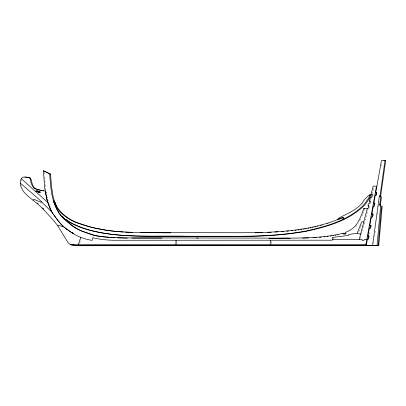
<?xml version="1.0" encoding="UTF-8"?>
<svg xmlns="http://www.w3.org/2000/svg" width="406" height="406" viewBox="0 0 406 406"><rect width="100%" height="100%" fill="white"/><g stroke="black" fill="none" stroke-linecap="round" stroke-linejoin="round"><path stroke-width="0.3" stroke-dasharray="2.03 1.52" d="M176.864 243.488L176.904 241.037M271.147 243.382L271.188 240.997M346.257 233.957L346.272 233.054M371.622 225.574L371.531 226.573A4.39 4.202 -78.8 0 1 371.49 226.817M373.708 214.327L373.576 215.281A8.257 7.907 -78.8 0 1 373.53 215.525M373.505 243.691L373.677 242.428M374.54 236.15L374.713 234.891M375.063 232.379L375.235 231.121M377.57 214.16L377.742 212.901M378.605 206.624L378.783 205.36M368.922 234.511L369.348 232.156M381.163 166.267L381.493 164.415M369.531 237.54L369.455 237.952M360.391 238.495L361.107 235.566M361.391 234.394L368.069 209.12M372.129 193.789L373.779 187.47M370.505 200.158L371.084 197.976M369.018 208.527L369.78 206.015M370.48 203.716L371.231 201.244M372.535 196.935L373.15 194.946M79.642 243.539L81.027 239.322M358.787 231.598L360.142 228.157M360.371 227.583L361.731 224.142M362.37 203.939L363.086 202.878M40.625 192.804L40.976 192.505L40.757 192.084M55.723 216.51L55.992 216.89M47.669 199.082L47.791 199.534M47.243 197.392L47.355 197.854M47.213 197.25L47.319 197.707M46.929 196.012L46.731 195.088M46.898 195.87L46.7 194.941M46.431 193.55L46.182 192.155M46.37 193.231L46.208 192.297M45.914 190.429L45.655 188.551M45.426 186.669L45.183 184.314M45.015 182.421L44.65 177.219M44.482 174.377L44.35 172.007M333.128 238.129L333.174 240.377M356.712 225.533A21.741 20.818 -78.8 0 1 355.788 226.594M360.574 219.144A47.695 45.665 -78.8 0 1 359.843 220.595M364.486 209.039A95.786 91.705 -78.8 0 1 363.796 211.1M363.614 211.607A95.786 91.705 -78.8 0 1 362.873 213.647M362.482 214.657A95.786 91.705 -78.8 0 1 361.878 216.165M50.415 207.243A51.866 49.659 -78.8 0 1 50.237 206.811M49.41 204.609A51.866 49.659 -78.8 0 1 49.258 204.162M48.821 202.822A51.866 49.659 -78.8 0 1 48.684 202.371M48.299 201.016A51.866 49.659 -78.8 0 1 48.177 200.559M50.344 207.06A50.689 48.532 -78.8 0 1 50.166 206.624M49.826 205.746A50.689 48.532 -78.8 0 1 49.664 205.304M49.349 204.421A50.689 48.532 -78.8 0 1 49.197 203.974M21.315 180.985A4.831 4.628 -78.8 0 1 21.559 180.162M21.579 185.775A14.291 13.682 -78.8 0 1 21.462 185.202"/><path stroke-width="0.61" d="M175.955 244.534L176.021 240.25M270.239 244.397L270.305 240.22M344.034 233.957L343.141 233.78L343.146 233.222L344.039 233.399L344.034 233.957L345.699 233.957M379.808 204.056L379.818 204.492M380.478 204.289L381.457 196.996L380.077 195.936M379.808 204.045L380.787 196.859M378.762 245.61L378.087 245.478L381.508 206.146L382.183 206.278L378.762 245.61L377.037 245.478L380.62 206.38M377.722 245.463L366.258 245.483L367.354 239.388A3.009 2.883 -78.8 0 0 367.76 239.322L368.349 238.926A2.329 2.233 -78.8 0 0 368.699 238.083L369.024 236.282L367.932 236.145L369.308 228.492A2.025 1.939 -78.8 0 0 370.196 228.101M366.258 245.483L372.566 245.478L379.407 195.804L380.782 196.849M385.025 160.274L379.97 196.235L380.645 196.367L385.7 160.406L381.483 160.573L375.728 192.688L376.403 192.82M370.556 225.416L369.881 225.284L371.267 217.56L371.942 217.692M372.571 214.175L371.896 214.043L373.175 206.913M374.535 203.223L373.86 203.086L375.2 195.616L375.875 195.753M30.227 179.31A5.182 4.958 -78.8 0 0 29.887 178.452A3.096 2.964 -78.8 0 0 29.805 178.315A1.421 1.36 -78.8 0 0 29.191 177.726L28.273 177.447A14.438 13.824 -78.8 0 0 26.928 177.178A17.057 16.331 -78.8 0 0 25.588 177.036L23.918 177.057A3.664 3.512 -78.8 0 0 21.335 178.701L20.777 179.731A4.831 4.628 -78.8 0 0 20.386 181L20.31 181.802A10.439 9.998 -78.8 0 0 20.315 182.832L20.442 184.228A14.291 13.682 -78.8 0 0 20.757 185.897L20.838 186.212A8.013 7.673 -78.8 0 0 21.01 186.745L22.706 190.257A16.9 16.184 -78.8 0 0 23.71 191.789L27.867 196.078L37.743 204.02A117.968 112.944 -78.8 0 1 45.934 212.084L53.602 220.61A80.738 77.302 -78.8 0 1 57.789 225.873L67.919 242.397A6.029 5.77 -78.8 0 0 68.208 242.747L69.751 244.179A4.268 4.085 -78.8 0 0 70.284 244.529L70.36 244.564A4.466 4.278 -78.8 0 0 70.964 244.803L77.622 245.549L365.715 245.457L376.494 186.141L373.19 186.141L370.937 194.763L372.708 194.941M368.475 235.343L367.689 239.687L364.141 239.504L363.938 240.398L362.106 240.357L362.096 239.494L332.265 239.393M369.719 228.517L370.282 225.416M371.637 217.971L372.424 213.627M373.667 206.796L374.342 203.076M375.697 195.626L376.26 192.525M359.214 239.484L367.339 208.349L368.125 208.349L368.887 205.837L368.029 205.837L368.638 203.538L369.587 203.538L370.338 201.066L369.323 201.066L370.333 197.255L371.49 197.255L372.256 194.768L370.937 194.763M89.34 230.029C114.969 237.104 141.867 236.13 168.175 236.393L238.911 236.47C261.434 236.439 284.068 235.252 306.266 231.293C326.921 226.787 348.739 220.752 364.207 205.563A79.53 76.145 -78.8 0 0 369.907 197.6L370.541 195.063L369.648 194.885L369.013 197.423A79.53 76.145 -78.8 0 1 363.314 205.385C347.967 220.473 326.328 226.507 305.825 231.029C283.637 235.054 260.992 236.231 238.474 236.292L187.364 236.256C159.934 235.521 132.183 237.556 104.931 233.348C91.243 231.065 77.15 227.756 65.655 219.616A40.899 39.159 -78.8 0 1 64.184 218.514L63.828 218.225A28.187 26.984 -78.8 0 1 62.438 217.017L61.773 216.378A23.741 22.731 -78.8 0 1 60.23 214.652A22.548 21.589 -78.8 0 1 58.875 212.769L58.814 212.668A33.586 32.155 -78.8 0 1 58.352 211.927L56.941 209.369A37.245 35.657 -78.8 0 1 56.556 208.582L54.521 203.71M70.324 244.549L78.353 244.564L80.728 237.337A54.617 52.293 -78.8 0 0 92.167 240.372L92.761 237.718A91.842 87.935 -78.8 0 0 104.829 239.758A126.327 120.947 -78.8 0 0 117.075 240.266L332.281 240.2L332.225 237.469L348.749 235.363L348.713 234.556L357.214 233.14L360.498 234.216M357.214 233.14L361.746 221.671L363.654 222.021M376.149 194.951L375.986 195.184A1.741 1.665 -78.8 0 1 375.195 195.59M58.17 220.788A49.121 47.03 -78.8 0 0 63.377 226.477L63.037 226.974L58.728 225.203L57.875 225.995M63.402 226.452A48.979 46.893 -78.8 0 0 66.604 229.07L71.623 232.597L72.578 232.689M370.191 228.091L370.455 227.781A2.269 2.172 -78.8 0 0 370.653 227.314A4.39 4.202 -78.8 0 0 370.856 226.436L370.947 225.437L369.881 225.284M41.574 201.736L40.93 202.315L34.134 199.351L32.871 200.117M380.737 206.136L379.975 205.253M339.335 218.961L343.141 217.296L343.151 219.184L344.044 219.362M338.934 219.123L337.873 219.544L338.056 218.59L341.923 216.393A98.288 94.101 -78.8 0 0 350.804 211.927L355.752 208.912L359.665 205.735A24.365 23.33 -78.8 0 0 361.152 204.147L365.151 198.803L368.805 195.377A8.161 7.81 -78.8 0 1 369.648 194.885M327.612 223.518L328.053 223.381M343.146 233.222C321.735 238.677 299.395 237.855 277.506 238.322L268.833 238.292M343.202 233.643L344.039 233.399M321.872 225.183L322.318 225.061M320.542 225.543L320.989 225.426M47.066 199.955L44.701 187.907L43.396 170.753L50.588 174.174L51.41 185.527L52.699 194.428A54.039 51.735 -78.8 0 0 54.607 201.726L55.211 203.34M50.577 174.174L43.396 170.753M317.431 226.34L317.873 226.233M315.645 226.771L316.091 226.67M313.858 227.187L314.305 227.086M312.062 227.583L312.513 227.487M310.27 227.954L310.717 227.862M308.92 228.223L308.017 228.4M337.619 234.876L338.066 234.79M305.764 228.811L306.215 228.73M335.366 235.282L335.813 235.206M304.414 229.045L303.505 229.192M333.108 235.663L333.559 235.592M301.699 229.481L300.795 229.618M331.296 235.947L330.388 236.079M298.978 229.877L298.075 229.999M328.124 236.393L327.216 236.51M296.258 230.232L294.898 230.4M324.942 236.779L324.034 236.881M292.624 230.654L291.259 230.796M288.529 231.055L286.707 231.212M321.303 237.15L319.481 237.302M383.929 160.558L385.7 160.406M24.969 177.219L26.481 177.214M283.515 231.461L281.236 231.623M278.044 231.831L274.852 232.029M316.294 237.535L313.102 237.723M271.208 232.237L267.102 232.445M262.535 232.638L255.237 232.841M308.54 237.931L302.607 238.114M372.576 245.442L377.032 245.468M131.93 238.119L162.05 238.119M290.28 238.302L288.458 238.312M288.478 238.134L144.729 237.886C129.093 237.957 113.355 238.271 97.836 236.033A66.31 63.483 -78.8 0 1 96.044 235.703M343.141 233.78L345.364 233.78L345.384 232.43A35.307 33.805 -78.8 0 0 352.855 228.334A21.741 20.818 -78.8 0 0 358.178 221.849A47.695 45.665 -78.8 0 0 360.985 215.987A95.786 91.705 -78.8 0 0 363.756 208.349L367.339 208.349M196.732 238.119L198.103 238.119M377.037 245.478L378.087 245.478M78.353 244.564L366.826 244.437M170.809 232.841L140.694 232.592M127.367 238.119L117.339 237.83M132.488 232.43L125.195 232.141M115.06 237.708L110.056 237.403M123.373 232.034L118.826 231.704M108.691 237.307L104.601 236.967M117.918 231.628L114.289 231.278M104.149 236.921L100.977 236.551M113.837 231.227L110.665 230.857M373.86 203.086L374.89 203.218L374.708 204.568A6.41 6.136 -78.8 0 1 374.621 204.974A2.751 2.634 -78.8 0 1 373.2 206.974M110.214 230.801L107.504 230.441M371.896 214.043L373.033 214.195L372.901 215.15A8.257 7.907 -78.8 0 1 372.764 215.825L372.606 216.337A2.142 2.05 -78.8 0 1 372.322 216.921L372.251 216.997A1.918 1.837 -78.8 0 1 371.267 217.545M375.728 192.688L376.636 192.809L376.55 193.677A4.973 4.765 -78.8 0 1 376.458 194.154A2.943 2.817 -78.8 0 1 376.154 194.956M107.052 230.375L91.847 227.451L76.206 222.508A64.326 61.585 -78.8 0 1 75.364 222.168A54.308 51.993 -78.8 0 1 72.862 221.047A48.705 46.629 -78.8 0 1 71.233 220.225A42.544 40.732 -78.8 0 1 69.639 219.321A38.895 37.24 -78.8 0 1 68.467 218.601L68.086 218.352A61.753 59.124 -78.8 0 1 66.944 217.575L65.823 216.789A57.139 54.703 -78.8 0 1 64.706 215.977L63.981 215.419A37.413 35.819 -78.8 0 1 62.56 214.246A33.942 32.495 -78.8 0 1 61.869 213.637A35.865 34.337 -78.8 0 1 60.87 212.678A33.739 32.302 -78.8 0 1 58.992 210.638A32.378 30.998 -78.8 0 1 57.566 208.811A30.952 29.633 -78.8 0 1 56.525 207.268L56.282 206.872A30.201 28.917 -78.8 0 1 55.586 205.654A28.339 27.131 -78.8 0 1 55.15 204.827A30.511 29.212 -78.8 0 1 54.551 203.553A28.405 27.197 -78.8 0 1 54.186 202.69A30.47 29.171 -78.8 0 1 53.536 200.929L53.912 202.056M100.531 236.49L98.729 236.211A66.31 63.483 -78.8 0 1 96.938 235.876A62.747 60.073 -78.8 0 1 92.949 234.927L82.2 231.146A65.594 62.803 -78.8 0 1 81.362 230.781A49.836 47.715 -78.8 0 1 73.4 226.299A55.013 52.673 -78.8 0 1 72.664 225.746A65.016 62.245 -78.8 0 1 71.568 224.919L64.275 218.58A36.565 35.007 -78.8 0 1 63.321 217.575M40.92 190.302L43.726 190.815M42.833 190.637L45.142 191.043L47.025 199.813A66.685 63.843 -78.8 0 0 47.558 201.62L48.126 203.36A50.689 48.532 -78.8 0 0 51.329 210.958M370.333 197.255L371.226 197.433M369.323 201.066L370.216 201.244M368.029 205.837L368.922 206.015M363.756 208.349L364.649 208.527M369.308 228.492L369.978 228.629M367.932 236.145L368.607 236.277M367.354 239.388L368.024 239.525M372.566 245.478L373.236 245.615M365.715 245.457L366.608 245.635L78.515 245.726L71.852 244.985A4.466 4.278 -78.8 0 1 71.248 244.742L71.177 244.701A4.268 4.085 -78.8 0 1 71.04 244.625M66.741 229.172L71.623 232.597L72.375 232.679M39.362 189.983L41.813 190.48M37.322 190.815C35.444 191.048 39.448 193.266 39.94 192.576M40.255 190.16L35.794 188.968A9.242 8.846 -78.8 0 1 34.759 188.485M38.986 189.861L36.687 189.145A9.242 8.846 -78.8 0 1 35.652 188.663M88.899 229.908L84.108 228.431M80.728 237.337L76.556 235.607L71.623 232.597M83.677 228.284L80.677 227.193M37.89 191.028L40.164 191.865M80.251 227.025L78.561 226.34M30.08 177.919L29.166 177.625A14.438 13.824 -78.8 0 0 27.821 177.356A17.057 16.331 -78.8 0 0 26.913 177.249M77.724 225.985L78.14 226.162M76.886 225.619L77.302 225.802M76.47 225.431L75.638 225.051M74.811 224.66L75.227 224.858M73.988 224.264L74.399 224.462M73.171 223.853L73.582 224.061M72.359 223.442L72.765 223.65M71.547 223.016L71.953 223.229M70.745 222.579L71.146 222.803M69.558 221.894L69.949 222.128M68.787 221.397L69.167 221.651M71.684 232.511L73.806 233.968M66.924 220.057L66.548 219.793A40.899 39.159 -78.8 0 1 66.178 219.524M67.665 220.6L68.03 220.874M70.517 244.26L70.644 244.356A4.268 4.085 -78.8 0 0 70.837 244.493M37.174 203.025L38.149 203.807M20.336 183.157L38.819 199.158L52.237 212.47A42.686 40.869 -78.8 0 0 52.983 213.652L54.577 215.977M21.315 178.721L47.847 202.518M57.885 220.463L58.159 220.803A49.019 46.934 -78.8 0 0 66.701 229.228M55.916 217.844L57.87 220.438M57.586 220.072L56.19 218.22M54.83 216.332L55.932 217.865M55.368 217.088L55.642 217.469M55.114 216.738L54.023 215.195M53.516 214.449L53.78 214.835M51.359 210.942L51.872 211.846M380.864 205.883L380.559 205.071M56.373 206.349L56.261 206.081A54.947 52.607 -78.8 0 0 56.459 206.552M56.043 205.532L55.83 204.989M55.723 204.715L55.414 203.888M55.267 203.487L55.932 205.248A54.947 52.607 -78.8 0 0 56.104 205.685M55.312 203.614L54.906 202.513M54.318 203.162L54.419 203.436M54.013 202.335L55.038 205.071A54.947 52.607 -78.8 0 0 56.124 207.664A41.925 40.138 -78.8 0 0 58.043 211.409A36.875 35.307 -78.8 0 0 60.357 214.901A36.565 35.007 -78.8 0 0 63.382 218.403L70.674 224.741A65.016 62.245 -78.8 0 0 71.776 225.569A55.013 52.673 -78.8 0 0 72.517 226.106A49.836 47.715 -78.8 0 0 80.474 230.598M54.211 202.868L53.734 201.543A54.039 51.735 -78.8 0 1 51.821 194.246L50.567 185.821L49.684 173.996M54.805 202.234L54.424 201.092A30.47 29.171 -78.8 0 0 55.079 202.868A28.405 27.197 -78.8 0 0 55.444 203.731A30.511 29.212 -78.8 0 0 56.043 205.005A28.339 27.131 -78.8 0 0 56.475 205.832A30.201 28.917 -78.8 0 0 57.175 207.05L57.419 207.446A30.952 29.633 -78.8 0 0 58.459 208.988A32.378 30.998 -78.8 0 0 59.885 210.815A33.739 32.302 -78.8 0 0 61.763 212.856A35.865 34.337 -78.8 0 0 62.763 213.815A33.942 32.495 -78.8 0 0 63.453 214.424A37.413 35.819 -78.8 0 0 64.869 215.596L65.599 216.154A57.139 54.703 -78.8 0 0 66.711 216.966L67.838 217.753A61.753 59.124 -78.8 0 0 68.979 218.529L69.36 218.778A38.895 37.24 -78.8 0 0 70.527 219.499A42.544 40.732 -78.8 0 0 72.126 220.397A48.705 46.629 -78.8 0 0 73.755 221.224A54.308 51.993 -78.8 0 0 76.257 222.346A64.326 61.585 -78.8 0 0 77.099 222.686C110.909 235.982 148.241 231.501 183.608 232.694L233.348 232.724C270.289 232.739 308.733 232.536 343.141 217.296L343.151 219.184M379.975 205.243L379.889 204.939M30.232 179.305L30.846 181.913A15.677 15.007 -78.8 0 0 31.13 182.939L31.247 183.289A18.767 17.971 -78.8 0 0 31.901 184.974L32.673 186.461A6.054 5.796 -78.8 0 0 34.738 188.521M380.559 205.06L380.478 204.299M379.884 204.928L379.818 204.502M370.12 195.291A8.161 7.81 -78.8 0 1 370.541 195.063M63.011 217.23A36.565 35.007 -78.8 0 1 62.108 216.175M80.469 230.603A65.594 62.803 -78.8 0 0 81.307 230.968L92.055 234.749A62.747 60.073 -78.8 0 0 96.044 235.703M52.866 213.764A51.866 49.659 -78.8 0 1 47.167 199.925M42.635 207.928A117.968 112.944 -78.8 0 1 43.797 209.085M30.085 177.904A1.421 1.36 -78.8 0 1 30.699 178.493A3.096 2.964 -78.8 0 1 30.775 178.635A5.182 4.958 -78.8 0 1 31.12 179.488L31.739 182.091A15.677 15.007 -78.8 0 0 32.023 183.116L32.135 183.466A18.767 17.971 -78.8 0 0 32.795 185.151L33.566 186.638A6.054 5.796 -78.8 0 0 35.632 188.699M35.936 190.982L39.621 192.611L40.067 192.378L39.889 191.921L36.418 190.632L35.936 190.982"/></g></svg>
